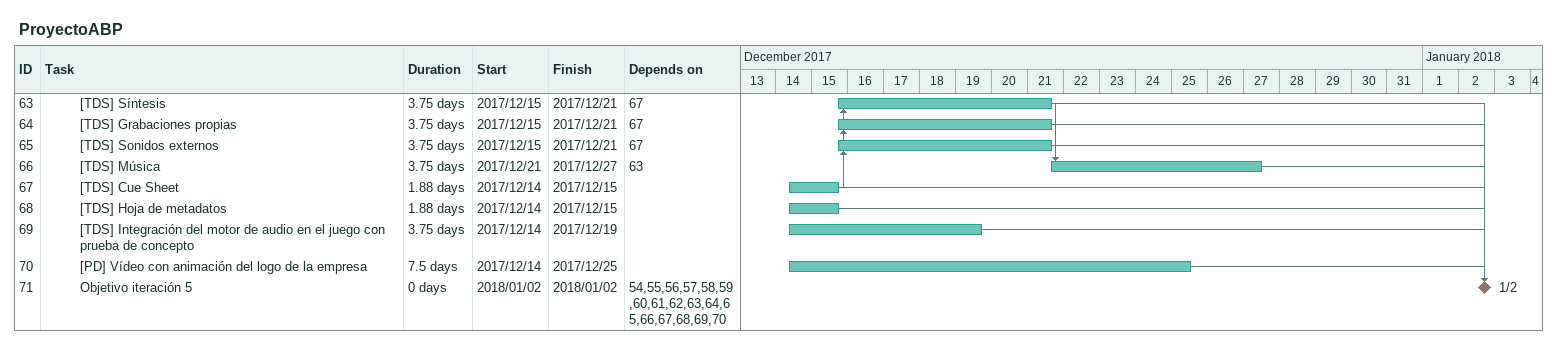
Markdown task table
ProyectoABP

| ID | Level | Task | Duration | Start | Finish | Predecessors |
|---|---|---|---|---|---|---|
| 63 | 3 | [TDS] Síntesis | 3.75d | 2017-12-15 | 2017-12-21 | 67 |
| 64 | 3 | [TDS] Grabaciones propias | 3.75d | 2017-12-15 | 2017-12-21 | 67 |
| 65 | 3 | [TDS] Sonidos externos | 3.75d | 2017-12-15 | 2017-12-21 | 67 |
| 66 | 3 | [TDS] Música | 3.75d | 2017-12-21 | 2017-12-27 | 63 |
| 67 | 3 | [TDS] Cue Sheet | 1.88d | 2017-12-14 | 2017-12-15 |  |
| 68 | 3 | [TDS] Hoja de metadatos | 1.88d | 2017-12-14 | 2017-12-15 |  |
| 69 | 3 | [TDS] Integración del motor de audio en el juego con prueba de concepto | 3.75d | 2017-12-14 | 2017-12-19 |  |
| 70 | 3 | [PD] Vídeo con animación del logo de la empresa | 7.5d | 2017-12-14 | 2017-12-25 |  |
| 71 | 3 | Objetivo iteración 5 | 0d | 2018-01-02 | 2018-01-02 | 54, 55, 56, 57, 58, 59, 60, 61, 62, 63, 64, 65, 66, 67, 68, 69, 70 |
